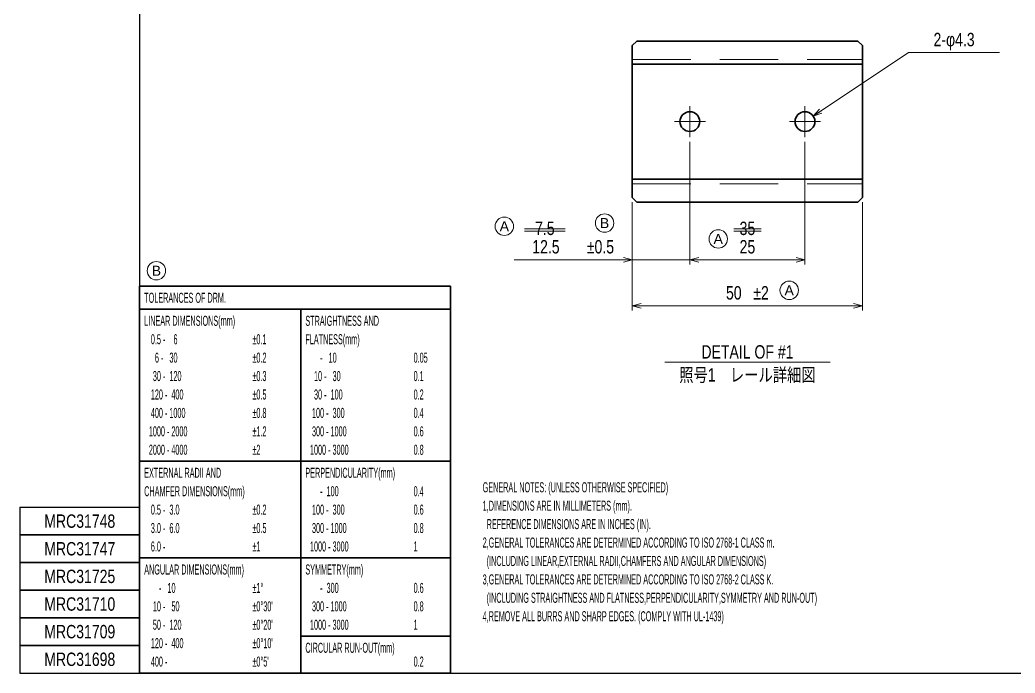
# Model space of a CAD drawing. Header units: millimetres. Extents: x 7 to 413, y 10 to 287.
# Drawn here: x 7 to 223.1, y 10.2 to 152.1 of the extents above; entities that cross this region are included whole.
import ezdxf
from ezdxf.enums import TextEntityAlignment as Align

# ---------------------------------------------------------------- set-up
doc = ezdxf.new("R2010")
doc.units = ezdxf.units.MM
doc.linetypes.add('DASHDOT', pattern=[25.3, 12.7, -6.3, 0, -6.3])
doc.linetypes.add('DASHED', pattern=[19, 12.7, -6.3])
for name, color, linetype in [('GR1_05', 7, 'Continuous'), ('GR1_06', 7, 'Continuous'), ('GR1_16', 7, 'Continuous'), ('図面枠D8M', 7, 'Continuous')]:
    doc.layers.add(name, color=color, linetype=linetype)
doc.styles.add('HG丸ｺﾞｼｯｸM-PRO', font='')
doc.styles.get('HG丸ｺﾞｼｯｸM-PRO').set_extended_font_data('HG丸ｺﾞｼｯｸM-PRO')

# ---------------------------------------------------------------- blocks, each defined once
blk = doc.blocks.new('BLKF023')
at = {"layer": '図面枠D8M', "color": 2, "linetype": 'Continuous', "lineweight": 25}
for p, q in [((33, 286.75), (33, 10.25)), ((7, 46.25), (7, 10.25)), ((7, 46.25), (33, 46.25)), ((7, 10.25), (413, 10.25))]:
    blk.add_line(p, q, dxfattribs=at)
at = {"layer": '図面枠D8M', "color": 3, "linetype": 'Continuous', "lineweight": 35}
for p, q in [((7, 40.25), (33, 40.25)), ((7, 34.25), (33, 34.25)), ((7, 28.25), (33, 28.25)), ((7, 22.25), (33, 22.25)), ((33, 16.25), (7, 16.25))]:
    blk.add_line(p, q, dxfattribs=at)
blk = doc.blocks.new('BLKF051')
at = {"layer": 'GR1_06', "color": 3, "linetype": 'Continuous', "lineweight": 35}
for p, q in [((141, 147.5), (140, 146.5)), ((141, 147.5), (189, 147.5)), ((189, 147.5), (190, 146.5)), ((140, 146.5), (140, 113.5)), ((190, 146.5), (190, 113.5)), ((140, 142.5), (190, 142.5)), ((140, 117.5), (190, 117.5)), ((141, 112.5), (140, 113.5)), ((141, 112.5), (189, 112.5)), ((190, 113.5), (189, 112.5))]:
    blk.add_line(p, q, dxfattribs=at)
at = {"layer": 'GR1_06', "color": 4, "linetype": 'DASHED', "lineweight": 13}
for p, q in [((140, 143.5), (190, 143.5)), ((140, 116.5), (190, 116.5))]:
    blk.add_line(p, q, dxfattribs=at)
at = {"layer": 'GR1_06', "color": 4, "linetype": 'DASHDOT', "lineweight": 13}
for p, q in [((152.5, 133.37), (152.5, 126.62)), ((177.5, 133.37), (177.5, 126.62)), ((149.13, 130), (155.88, 130)), ((174.12, 130), (180.87, 130))]:
    blk.add_line(p, q, dxfattribs=at)
at = {"layer": 'GR1_06', "color": 3, "linetype": 'Continuous', "lineweight": 35}
for centre in [(152.5, 130), (177.5, 130)]:
    blk.add_circle(centre, 2.15, dxfattribs=at)
blk = doc.blocks.new('FXTIP_ARROW_S')
at = {"color": 0, "linetype": 'Continuous', "lineweight": -2}
for q in [(-1, 0), (-0.97, 0.26), (-0.97, -0.26)]:
    blk.add_line((0, 0), q, dxfattribs=at)
blk = doc.blocks.new('FXTIP_ARROW_E')
at = {"color": 0, "linetype": 'Continuous', "lineweight": -2}
for q in [(-1, 0), (-0.97, 0.26), (-0.97, -0.26)]:
    blk.add_line((0, 0), q, dxfattribs=at)
blk = doc.blocks.new('BLKF057')
at = {"layer": 'GR1_05', "color": 4, "linetype": 'Continuous', "lineweight": 13}
blk.add_circle((158.66, 104.53), 2, dxfattribs=at)
at = {"layer": 'GR1_05', "color": 4, "linetype": 'Continuous', "lineweight": 13, "style": 'HG丸ｺﾞｼｯｸM-PRO', "width": 1.042301}
blk.add_text('A', height=2.18, dxfattribs=at).set_placement((158.66, 104.53), align=Align.MIDDLE_CENTER)
blk = doc.blocks.new('BLKF058')
at = {"layer": 'GR1_05', "color": 4, "linetype": 'Continuous', "lineweight": 13}
blk.add_circle((174.07, 93.37), 2, dxfattribs=at)
at = {"layer": 'GR1_05', "color": 4, "linetype": 'Continuous', "lineweight": 13, "style": 'HG丸ｺﾞｼｯｸM-PRO', "width": 1.042301}
blk.add_text('A', height=2.18, dxfattribs=at).set_placement((174.07, 93.37), align=Align.MIDDLE_CENTER)
blk = doc.blocks.new('BLKF059')
at = {"layer": 'GR1_05', "color": 4, "linetype": 'Continuous', "lineweight": 13}
blk.add_circle((112.21, 107.28), 2, dxfattribs=at)
at = {"layer": 'GR1_05', "color": 4, "linetype": 'Continuous', "lineweight": 13, "style": 'HG丸ｺﾞｼｯｸM-PRO', "width": 1.042301}
blk.add_text('A', height=2.18, dxfattribs=at).set_placement((112.21, 107.28), align=Align.MIDDLE_CENTER)
blk = doc.blocks.new('BLKF060')
at = {"layer": '図面枠D8M', "color": 3, "linetype": 'Continuous', "lineweight": 35}
for p, q in [((33, 94.25), (100.5, 94.25)), ((33, 94.25), (33, 10.25)), ((100.5, 10.25), (100.5, 94.25)), ((33, 89.25), (100.5, 89.25)), ((68, 10.25), (68, 89.25)), ((33, 56.25), (68, 56.25)), ((68, 56.25), (100.5, 56.25)), ((33, 35.25), (68, 35.25)), ((68, 35.25), (100.5, 35.25)), ((68, 18.25), (100.5, 18.25)), ((33, 10.25), (100.5, 10.25))]:
    blk.add_line(p, q, dxfattribs=at)
at = {"layer": '図面枠D8M', "color": 4, "linetype": 'Continuous', "lineweight": 13, "style": 'HG丸ｺﾞｼｯｸM-PRO'}
for s, height, width, p in [('TOLERANCES OF DRM.', 2.1818, 0.522208, (34, 91.75)), ('LINEAR DIMENSIONS(mm)', 2.1818, 0.521664, (34, 86.75)), ('STRAIGHTNESS AND', 2.1818, 0.521949, (69, 86.75)), (' 0.5 -    6', 2.1818, 0.524049, (35, 82.75)), ('±0.1', 2.182, 0.52198, (57.5, 82.75)), ('FLATNESS(mm)', 2.1818, 0.521994, (69, 82.75)), ('   6 -   30', 2.1818, 0.52397, (35, 78.75)), ('±0.2', 2.182, 0.52198, (57.5, 78.75)), ('     -   10', 2.1818, 0.524651, (70, 78.75)), ('0.05', 2.182, 0.52205, (92.5, 78.75)), ('  30 -  120', 2.1818, 0.522893, (35, 74.75)), ('±0.3', 2.182, 0.52198, (57.5, 74.75)), ('  10 -   30', 2.1818, 0.523391, (70, 74.75)), ('0.1', 2.182, 0.522424, (92.5, 74.75)), (' 120 -  400', 2.1818, 0.52246, (35, 70.75)), ('±0.5', 2.182, 0.52198, (57.5, 70.75)), ('  30 -  100', 2.1818, 0.522893, (70, 70.75)), ('0.2', 2.182, 0.522424, (92.5, 70.75)), (' 400 - 1000', 2.1818, 0.52208, (35, 66.75)), ('±0.8', 2.182, 0.52198, (57.5, 66.75)), (' 100 -  300', 2.1818, 0.52246, (70, 66.75)), ('0.4', 2.182, 0.522424, (92.5, 66.75)), ('1000 - 2000', 2.1818, 0.521744, (35, 62.75)), ('±1.2', 2.182, 0.52198, (57.5, 62.75)), (' 300 - 1000', 2.1818, 0.52208, (70, 62.75)), ('0.6', 2.182, 0.522424, (92.5, 62.75)), ('2000 - 4000', 2.1818, 0.521744, (35, 58.75)), ('±2', 2.182, 0.521216, (57.5, 58.75)), ('1000 - 3000', 2.1818, 0.521744, (70, 58.75)), ('0.8', 2.182, 0.522424, (92.5, 58.75)), ('EXTERNAL RADII AND', 2.1818, 0.522426, (34, 53.75)), ('PERPENDICULARITY(mm)', 2.1818, 0.521822, (69, 53.75)), ('CHAMFER DIMENSIONS(mm)', 2.1818, 0.521615, (34, 49.75)), ('     -  100', 2.1818, 0.52397, (70, 49.75)), ('0.4', 2.182, 0.522424, (92.5, 49.75)), (' 0.5 -  3.0', 2.1818, 0.523514, (35, 45.75)), ('±0.2', 2.182, 0.52198, (57.5, 45.75)), (' 100 -  300', 2.1818, 0.52246, (70, 45.75)), ('0.6', 2.182, 0.522424, (92.5, 45.75)), (' 3.0 -  6.0', 2.1818, 0.523514, (35, 41.75)), ('±0.5', 2.182, 0.52198, (57.5, 41.75)), (' 300 - 1000', 2.1818, 0.52208, (70, 41.75)), ('0.8', 2.182, 0.522424, (92.5, 41.75)), (' 6.0 -', 2.182, 0.523279, (35, 37.75)), ('±1', 2.182, 0.521216, (57.5, 37.75)), ('1000 - 3000', 2.1818, 0.521744, (70, 37.75)), ('1', 2.18, 0.521199, (92.5, 37.75)), ('ANGULAR DIMENSIONS(mm)', 2.1818, 0.521887, (34, 32.75)), ('SYMMETRY(mm)', 2.1818, 0.521222, (69, 32.75)), ('     -   10', 2.1818, 0.524651, (35, 28.75)), ('±1°', 2.182, 0.52122, (57.5, 28.75)), ('     -  300', 2.1818, 0.52397, (70, 28.75)), ('0.6', 2.182, 0.522424, (92.5, 28.75)), ('  10 -   50', 2.1818, 0.523391, (35, 24.75)), ("±0°30'", 2.182, 0.521679, (57.5, 24.75)), (' 300 - 1000', 2.1818, 0.52208, (70, 24.75)), ('0.8', 2.182, 0.522424, (92.5, 24.75)), ('  50 -  120', 2.1818, 0.522893, (35, 20.75)), ("±0°20'", 2.182, 0.521679, (57.5, 20.75)), ('1000 - 3000', 2.1818, 0.521744, (70, 20.75)), ('1', 2.18, 0.521199, (92.5, 20.75)), (' 120 -  400', 2.1818, 0.52246, (35, 16.75)), ("±0°10'", 2.182, 0.521679, (57.5, 16.75)), ('CIRCULAR RUN-OUT(mm)', 2.1818, 0.521639, (69, 15.75)), (' 400 -', 2.182, 0.52234, (35, 12.75)), ("±0°5'", 2.182, 0.521776, (57.5, 12.75)), ('0.2', 2.182, 0.522424, (92.5, 12.75))]:
    blk.add_text(s, height=height, dxfattribs=dict(at, width=width)).set_placement(p, align=Align.MIDDLE_LEFT)
blk = doc.blocks.new('BLKF061')
at = {"layer": 'GR1_05', "color": 4, "linetype": 'Continuous', "lineweight": 13}
blk.add_circle((36.64, 97.62), 2, dxfattribs=at)
at = {"layer": 'GR1_05', "color": 4, "linetype": 'Continuous', "lineweight": 13, "style": 'HG丸ｺﾞｼｯｸM-PRO', "width": 1.04272}
blk.add_text('B', height=2.18, dxfattribs=at).set_placement((36.64, 97.62), align=Align.MIDDLE_CENTER)
blk = doc.blocks.new('BLKF066')
at = {"layer": 'GR1_05', "color": 4, "linetype": 'Continuous', "lineweight": 13}
blk.add_circle((133.97, 107.97), 2, dxfattribs=at)
at = {"layer": 'GR1_05', "color": 4, "linetype": 'Continuous', "lineweight": 13, "style": 'HG丸ｺﾞｼｯｸM-PRO', "width": 1.04272}
blk.add_text('B', height=2.18, dxfattribs=at).set_placement((133.97, 107.97), align=Align.MIDDLE_CENTER)

msp = doc.modelspace()

# ---------------------------------------------------------------- linework, layer by layer
at = {"layer": 'GR1_05', "color": 4, "linetype": 'Continuous', "lineweight": 13}
for p, q in [((116.56, 106.75), (125.44, 106.75)), ((116.56, 106.25), (125.44, 106.25)), ((162.04, 106.75), (167.96, 106.75)), ((162.04, 106.25), (167.96, 106.25))]:
    msp.add_line(p, q, dxfattribs=at)
at = {"layer": 'GR1_16', "color": 4, "linetype": 'Continuous', "lineweight": 13}
for p, q in [((179.29, 131.19), (200, 145)), ((200, 145), (219.76, 145)), ((152.5, 125.62), (152.5, 99)), ((177.5, 125.62), (177.5, 99)), ((140, 112.5), (140, 89)), ((140, 112.5), (140, 99)), ((190, 112.5), (190, 89)), ((114.32, 100), (140, 100)), ((140, 100), (152.5, 100)), ((152.5, 100), (177.5, 100)), ((140, 90), (190, 90)), ((147.04, 77.8), (182.96, 77.8))]:
    msp.add_line(p, q, dxfattribs=at)

# ---------------------------------------------------------------- block references
at = {"layer": 'GR1_05', "color": 4, "linetype": 'Continuous', "lineweight": 13}
for name in ['BLKF059', 'BLKF066', 'BLKF057', 'BLKF061', 'BLKF058']:
    msp.add_blockref(name, (0, 0), dxfattribs=at)
at = {"layer": 'GR1_06', "color": 3, "linetype": 'Continuous', "lineweight": 35}
msp.add_blockref('BLKF051', (0, 0), dxfattribs=at)
at = {"layer": 'GR1_16', "color": 4, "linetype": 'Continuous', "lineweight": 13, "xscale": 2, "yscale": 2}
for name, p, rotation in [('FXTIP_ARROW_S', (179.29, 131.19), 213.6900675133058), ('FXTIP_ARROW_E', (140, 100), 360), ('FXTIP_ARROW_S', (152.5, 100), 180), ('FXTIP_ARROW_E', (177.5, 100), 360), ('FXTIP_ARROW_S', (140, 90), 180), ('FXTIP_ARROW_E', (190, 90), 360)]:
    msp.add_blockref(name, p, dxfattribs=dict(at, rotation=rotation))
at = {"layer": '図面枠D8M', "color": 4, "linetype": 'Continuous', "lineweight": 35}
msp.add_blockref('BLKF023', (0, 0), dxfattribs=at)
at = {"layer": '図面枠D8M', "color": 4, "linetype": 'Continuous', "lineweight": 13}
msp.add_blockref('BLKF060', (0, 0), dxfattribs=at)

# ---------------------------------------------------------------- texts
at = {"layer": 'GR1_05', "color": 3, "linetype": 'Continuous', "lineweight": 35, "style": 'HG丸ｺﾞｼｯｸM-PRO'}
for s, width, p in [('7.5', 0.784839, (121, 104.5)), ('35', 0.784542, (165, 104.5))]:
    msp.add_text(s, height=2.909, rotation=0, dxfattribs=dict(at, width=width)).set_placement(p, align=Align.BOTTOM_CENTER)
at = {"layer": 'GR1_16', "color": 3, "linetype": 'Continuous', "lineweight": 35, "style": 'HG丸ｺﾞｼｯｸM-PRO', "width": 0.783565}
msp.add_text('2-φ4.3', height=2.909, dxfattribs=at).set_placement((209.88, 145.5), align=Align.BOTTOM_CENTER)
at = {"layer": 'GR1_16', "color": 3, "linetype": 'Continuous', "lineweight": 35, "style": 'HG丸ｺﾞｼｯｸM-PRO'}
for s, width, p in [('12.5', 0.784749, (121.24, 100.5)), ('±0.5', 0.783726, (133.08, 100.5)), ('25', 0.784542, (165, 100.5)), ('50', 0.784542, (162.04, 90.5)), ('±2', 0.782992, (167.96, 90.5))]:
    msp.add_text(s, height=2.909, rotation=0, dxfattribs=dict(at, width=width)).set_placement(p, align=Align.BOTTOM_CENTER)
for s, height, width, p in [('DETAIL OF #1', 2.9091, 0.783694, (165, 80)), ('照号1\u3000レール詳細図', 2.909, 0.782048, (165, 75))]:
    msp.add_text(s, height=height, dxfattribs=dict(at, width=width)).set_placement(p, align=Align.MIDDLE_CENTER)
at = {"layer": '図面枠D8M', "color": 3, "linetype": 'Continuous', "lineweight": 35, "style": 'HG丸ｺﾞｼｯｸM-PRO'}
for s, width, p in [('GENERAL NOTES: (UNLESS OTHERWISE SPECIFIED)', 0.52211, (107.5, 51.69)), ('1,DIMENSIONS ARE IN MILLIMETERS (mm).', 0.522052, (107.5, 47.69)), ('  REFERENCE DIMENSIONS ARE IN INCHES (IN).', 0.522009, (107.5, 43.69)), ('2,GENERAL TOLERANCES ARE DETERMINED ACCORDING TO ISO 2768-1 CLASS m.', 0.522186, (107.5, 39.69)), ('  (INCLUDING LINEAR,EXTERNAL RADII,CHAMFERS AND ANGULAR DIMENSIONS)', 0.522355, (107.5, 35.69)), ('3,GENERAL TOLERANCES ARE DETERMINED ACCORDING TO ISO 2768-2 CLASS K.', 0.52223, (107.5, 31.69)), ('  (INCLUDING STRAIGHTNESS AND FLATNESS,PERPENDICULARITY,SYMMETRY AND RUN-OUT)', 0.522087, (107.5, 27.69)), ('4,REMOVE ALL BURRS AND SHARP EDGES. (COMPLY WITH UL-1439)', 0.52235, (107.5, 23.69))]:
    msp.add_text(s, height=2.1818, dxfattribs=dict(at, width=width)).set_placement(p, align=Align.TOP_LEFT)
at = {"layer": '図面枠D8M', "color": 3, "linetype": 'Continuous', "lineweight": 35, "style": 'HG丸ｺﾞｼｯｸM-PRO', "width": 0.783478}
for s, p in [('MRC31748', (20, 43.25)), ('MRC31747', (20, 37.25)), ('MRC31725', (20, 31.25)), ('MRC31710', (20, 25.25)), ('MRC31709', (20, 19.25)), ('MRC31698', (20, 13.25))]:
    msp.add_text(s, height=2.909, dxfattribs=at).set_placement(p, align=Align.MIDDLE_CENTER)

doc.saveas('drawing.dxf')
